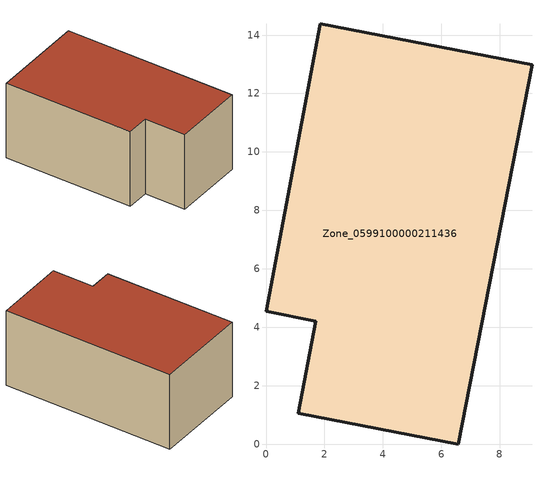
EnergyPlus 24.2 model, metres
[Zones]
Zone_0599100000211436
 floor ground (C_G): 1.1,1.05 1.7,4.21 0,4.54 1.85,14.38 9.11,12.98 6.58,0 z0
 wall outside (C_F): 1.7,4.21 1.1,1.05 6.58,0 9.11,12.98 1.85,14.38 0,4.54 1.7,4.21 z0:6.07
 roof outside (C_R): 1.85,14.38 0,4.54 1.7,4.21 1.1,1.05 6.58,0 9.11,12.98 z6.07
[BUILDING]
Pand.0599100000211436: North Axis=0; Terrain=City; Loads Convergence Tolerance Value=0.04; Temperature Convergence Tolerance Value=0.4; Solar Distribution=FullExterior; Maximum Number of Warmup Days=25; Minimum Number of Warmup Days=1
[Site:Location]
Rotterdam.The.Hague.AP_ZH_NLD Design_Conditions: Latitude=51.96; Longitude=4.45; Time Zone=1; Elevation=-4.5
[SITE:GROUNDTEMPERATURE:BUILDINGSURFACE]
18, 18, 18, 18, 18, 18, 18, 18, 18, 18, 18, 18
[MATERIAL] Thermal Absorptance=0.9; Solar Absorptance=0.7; Visible Absorptance=0.7
Name | Roughness | Thickness | Conductivity | Density | Specific Heat
G.TC.1946-1964 | MediumSmooth | 0.15 | 1 | 540 | 1210
F.TC.1946-1964 | Rough | 0.3 | 0.857143 | 1920 | 840
R.TC.1946-1964 | MediumRough | 0.2 | 0.235294 | 1500 | 1000
[CONSTRUCTION]
C_G: G.TC.1946-1964
C_F: F.TC.1946-1964
C_R: R.TC.1946-1964
[ZONE]
Zone_0599100000211436: Type=1; Multiplier=1; Ceiling Height=Autocalculate; Volume=Autocalculate; Floor Area=autocalculate; Part of Total Floor Area=Yes
[ZONEINFILTRATION:DESIGNFLOWRATE]
Infil_Zone_0599100000211436: Zone or ZoneList or Space or SpaceList=Zone_0599100000211436; Schedule=AlwaysOn; Design Flow Rate Calculation Method=Flow/Area; Flow Rate per Floor Area=0.003; Constant Term Coefficient=1; Temperature Term Coefficient=0; Velocity Term Coefficient=0; Velocity Squared Term Coefficient=0
[HVACTEMPLATE:ZONE:IDEALLOADSAIRSYSTEM]
Zone_0599100000211436: Maximum Heating Supply Air Temperature=50; Minimum Cooling Supply Air Temperature=13; Maximum Heating Supply Air Humidity Ratio=0.0156; Minimum Cooling Supply Air Humidity Ratio=0.0077; Heating Limit=NoLimit; Cooling Limit=NoLimit; Dehumidification Control Type=ConstantSensibleHeatRatio; Cooling Sensible Heat Ratio=0.7; Dehumidification Setpoint=60; Humidification Control Type=None; Humidification Setpoint=30; Outdoor Air Method=None; Outdoor Air Flow Rate per Person=0.00944; Outdoor Air Flow Rate per Zone Floor Area=0; Outdoor Air Flow Rate per Zone=0; Demand Controlled Ventilation Type=None; Outdoor Air Economizer Type=NoEconomizer; Heat Recovery Type=None; Sensible Heat Recovery Effectiveness=0.7; Latent Heat Recovery Effectiveness=0.65
[ZONECONTROL:THERMOSTAT]
ThermostatControl_Zone_0599100000211436: Zone or ZoneList=Zone_0599100000211436; Control Type Schedule=DualSetpointControlType; Control 1=Thermostat_Zone_0599100000211436; Temperature Difference Between Cutout And Setpoint=0
[THERMOSTATSETPOINT:DUALSETPOINT]
Thermostat_Zone_0599100000211436: Heating Setpoint Temperature Schedule=HeatingSetpoint_Zone_0599100000211436; Cooling Setpoint Temperature Schedule=CoolingSetpoint_Zone_0599100000211436
[SCHEDULE:COMPACT]
HeatingSetpoint_Zone_0599100000211436: Through: 12/31, For: AllDays, Until: 24:00, 21
CoolingSetpoint_Zone_0599100000211436: Through: 12/31, For: AllDays, Until: 24:00, 24
DualSetpointControlType: Through: 12/31, For: AllDays, Until: 24:00, 4
AlwaysOn: Through: 12/31, For: AllDays, Until: 24:00, 1
